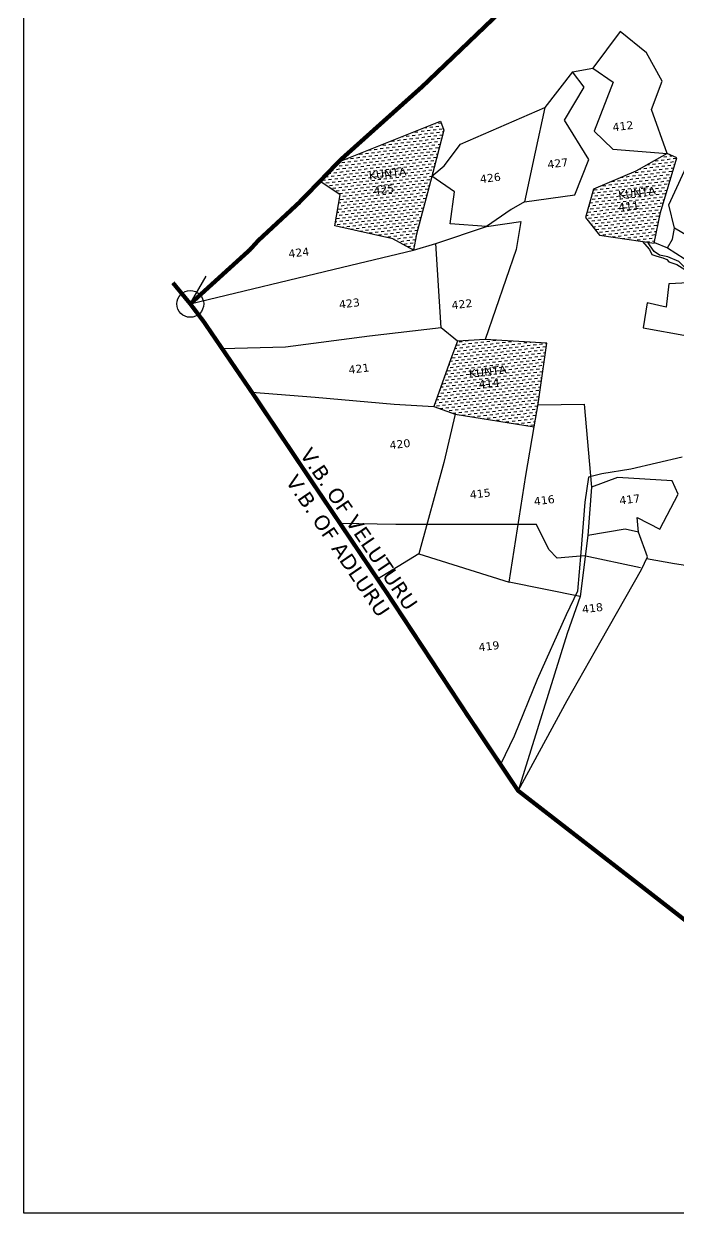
# Model space of a CAD drawing. Header units: inches. Extents: x 390087 to 397577, y 1846635 to 1854057.
# Drawn here: x 390087 to 391635, y 1846635 to 1849448 of the extents above; entities that cross this region are included whole.
import ezdxf

# ---------------------------------------------------------------- set-up
doc = ezdxf.new("R2010")
doc.units = ezdxf.units.IN
doc.header["$MEASUREMENT"] = 0
for name, color, linetype in [('BND', 6, 'Continuous'), ('NALA', 4, 'Continuous'), ('ROAD', 1, 'Continuous'), ('SY.AREA', 7, 'Continuous'), ('TEXT', 7, 'Continuous'), ('WATER', 4, 'Continuous')]:
    doc.layers.add(name, color=color, linetype=linetype)
doc.styles.get("Standard").update_dxf_attribs({"font": 'verdana.ttf'})
pattern_1 = [(7.02084, (390503.155, 1846302.0774), (6.277746, 8.041175), [7.21355, -7.21355])]

msp = doc.modelspace()

# ---------------------------------------------------------------- hatches: boundary and pattern name
at = {"layer": 'WATER'}
h = msp.add_hatch(dxfattribs=at)
h.set_pattern_fill('DASH', color=256, scale=2.271984, angle=7.0208, style=0)
h.set_pattern_definition(pattern_1)
h.paths.add_polyline_path([(391080.3, 1849196.1), (391072.3, 1849217.7), (390831.7, 1849121.8), (390787.5, 1849076), (390834.9, 1849043.7), (390822.7, 1848970.1), (390960, 1848939.6), (391009.1, 1848912.4), (391015.6, 1848950.3), (391052.2, 1849087.1)])
h.paths.add_polyline_path([(391631.3, 1849131), (391608.5, 1849141.3), (391535, 1849099.7), (391434.2, 1849057.2), (391415.9, 1848990.3), (391448.8, 1848947.8), (391578.3, 1848929.6), (391593, 1849001.5)])
h.paths.add_polyline_path([(390900.2, 1849073.2), (390998.8, 1849085.4), (390995.3, 1849114), (390896.7, 1849101.9)], flags=24)
h.paths.add_polyline_path([(390911, 1849038), (390964.4, 1849044.6), (390960.8, 1849073.4), (390907.4, 1849066.8)], flags=24)
h.paths.add_polyline_path([(391490, 1849028.1), (391588.5, 1849040.3), (391585, 1849069), (391486.4, 1849056.8)], flags=24)
h.paths.add_polyline_path([(391490.1, 1848999.3), (391543.4, 1849005.9), (391539.9, 1849034.2), (391486.7, 1849027.6)], flags=24)
h = msp.add_hatch(dxfattribs=at)
h.set_pattern_fill('DASH', color=256, scale=2.271984, angle=7.0208, style=0)
h.set_pattern_definition(pattern_1)
h.paths.add_polyline_path([(391324.2, 1848693), (391178.4, 1848701.5), (391113, 1848697.1), (391097.4, 1848655.4), (391057.1, 1848542.7), (391107.4, 1848525.1), (391294, 1848494.7), (391303.9, 1848549.4)])
h.paths.add_polyline_path([(391161.2, 1848608.8), (391259.7, 1848621), (391256.2, 1848649.7), (391157.6, 1848637.5)], flags=24)
h.paths.add_polyline_path([(391164.8, 1848579.4), (391218.1, 1848586), (391214.6, 1848614.3), (391161.3, 1848607.7)], flags=24)

# ---------------------------------------------------------------- linework, layer by layer
at = {"color": 0}
msp.add_lwpolyline([(390086.8, 1854056.4), (397577.3, 1854056.4), (397577.3, 1846635), (390086.8, 1846635)], close=True, dxfattribs=at)
at = {"color": 5}
msp.add_circle((390480.7, 1848785.6), 31.7, dxfattribs=at)
at = {"layer": 'BND', "lineweight": 30, "const_width": 10}
for points in [[(390480.7, 1848785.6), (390622, 1848913.9), (390641.5, 1848935.4), (390736.9, 1849024), (390786.5, 1849074.9), (390835, 1849125.3), (391030.8, 1849300.8), (391249, 1849509.8), (391441.6, 1849684.9), (391571.2, 1849802.2), (391641.4, 1849864), (391766.6, 1850013.4), (391922.7, 1850159.1), (392064.6, 1850328), (392239.2, 1850536.4), (392339.2, 1850651.7), (392509.4, 1850851.6), (392650.7, 1851018.8), (392808.4, 1851209.3), (392888.3, 1851314.2), (393059.1, 1851520.5), (393139.3, 1851616.8)], [(391764, 1847240.2), (391560.6, 1847398.4), (391256.1, 1847634.3), (391134.8, 1847815.3), (390945.9, 1848101.9), (390786, 1848338.9), (390626, 1848577.2), (390511.9, 1848744.4), (390480.7, 1848785.6), (390439.5, 1848835.6)]]:
    msp.add_lwpolyline(points, dxfattribs=at)
at = {"layer": 'BND'}
msp.add_lwpolyline([(390480.7, 1848785.6), (390518.5, 1848851.1)], dxfattribs=at)
at = {"layer": 'NALA'}
for points in [[(391549.4, 1848933.7), (391567, 1848913.9), (391572.3, 1848902.5), (391584, 1848898.3), (391598.9, 1848894.3), (391608.2, 1848890.5), (391612.7, 1848885.2), (391631.8, 1848879.1), (391657, 1848863.2)], [(391866.4, 1848675), (391845.5, 1848694.1), (391835, 1848705.6), (391819, 1848713.4), (391802.5, 1848719.9), (391785.7, 1848720.4), (391765.1, 1848722.8), (391749.9, 1848721.9), (391738.4, 1848730), (391729.4, 1848748.7), (391726.3, 1848771.5), (391723.5, 1848794.1), (391717.5, 1848819.1), (391709.5, 1848839.1), (391699.8, 1848848.7), (391687.3, 1848854.3), (391664.6, 1848865.8), (391650, 1848872.2), (391636.6, 1848885.9), (391610.3, 1848897), (391590.5, 1848901.1), (391577.8, 1848909.3), (391568.2, 1848923.2), (391563.1, 1848931.8)]]:
    msp.add_lwpolyline(points, dxfattribs=at)
at = {"layer": 'ROAD'}
for points in [[(391644.2, 1848422.9), (391522.6, 1848394.7), (391454.2, 1848384), (391422.5, 1848375.7), (391413.7, 1848316.4), (391404.7, 1848197.3), (391396.3, 1848106.4), (391369.8, 1848050.3), (391301, 1847897.3), (391246.5, 1847763.4), (391214.8, 1847696)], [(391546, 1848161), (391412.1, 1848190), (391348.2, 1848184.4), (391329, 1848205.1), (391299.9, 1848263.7), (391220.3, 1848263.7), (390967.3, 1848263.9), (390835.2, 1848265.9)]]:
    msp.add_lwpolyline(points, dxfattribs=at)
at = {"layer": 'SY.AREA'}
for points in [[(391385, 1849334.6), (391432.6, 1849343.1), (391481.3, 1849310), (391436.2, 1849194.4), (391480.6, 1849151.7), (391608.5, 1849141.3), (391571.4, 1849245.2), (391596.9, 1849312.7), (391559.9, 1849379.3), (391497.8, 1849429.7), (391432.6, 1849343.1)], [(391271.4, 1849026.8), (391390.7, 1849043.5), (391423.6, 1849127.3), (391366.3, 1849220), (391412.1, 1849298.1), (391385, 1849334.6), (391319.3, 1849250)], [(390831.7, 1849121.8), (391072.3, 1849217.7), (391080.3, 1849196.1), (391052.2, 1849087.1), (391015.6, 1848950.3), (391009.1, 1848912.4), (391061.8, 1848928.3), (391181.5, 1848968.6), (391095.8, 1848974.6), (391105.5, 1849050.6), (391052.4, 1849088), (391081.3, 1849112), (391119.5, 1849163.6), (391319.3, 1849250), (391296.6, 1849144.6), (391271.4, 1849026.8), (391239.7, 1849009.2), (391181.5, 1848968.6), (391262.8, 1848980.6), (391251.4, 1848913.9), (391178.4, 1848701.5), (391113, 1848697.1), (391097.4, 1848655.4), (391057.1, 1848542.7), (391107.4, 1848525.1), (391294, 1848494.7), (391303.9, 1848549.4), (391324.2, 1848693), (391178.4, 1848701.5)], [(391608.5, 1849141.3), (391535, 1849099.7), (391434.2, 1849057.2), (391415.9, 1848990.3), (391448.8, 1848947.8), (391578.3, 1848929.6), (391593, 1849001.5), (391631.3, 1849131), (391608.5, 1849141.3)], [(391578.6, 1848931.1), (391609.2, 1848918.1), (391621.4, 1848939), (391626.5, 1848964.4), (391612.6, 1849019.8), (391663.6, 1849131.4), (391741.9, 1849127.5), (391801.3, 1849099.5), (391710.3, 1848915.3), (391626.5, 1848964.4)], [(390480.7, 1848785.6), (390840.9, 1848872.1), (391009.1, 1848912.4), (390960, 1848939.6), (390822.7, 1848970.1), (390834.9, 1849043.7), (390787.5, 1849076)], [(391113, 1848697.1), (391074.5, 1848729.3), (391061.8, 1848928.3)], [(391609.2, 1848918.1), (391688.6, 1848867.5), (391706.8, 1848917.3)], [(391739.2, 1848744.3), (391659, 1848835.3), (391612.7, 1848833.2), (391606.6, 1848777.7), (391561.7, 1848788), (391551.9, 1848728.6), (391656.8, 1848709.7), (391663.5, 1848612.2), (391757, 1848646.7), (391805.9, 1848694.5), (391821.5, 1848750.3), (391867.5, 1848673.3), (391896.9, 1848731), (391926.9, 1848788.9), (391861.1, 1848820.5)], [(391074.5, 1848729.3), (390904.8, 1848708.9), (390705.7, 1848683.6), (390556.2, 1848679.5)], [(390626, 1848577.2), (390776.1, 1848564.7), (390962.9, 1848548.8), (391057.1, 1848542.7)], [(391303.5, 1848547.1), (391412.8, 1848548.8), (391430.1, 1848351.9), (391420.9, 1848238), (391403.1, 1848093.7), (391234.7, 1848127.8)], [(391107.4, 1848525.1), (391080.3, 1848410.8), (391021.5, 1848194.8), (390923.9, 1848134.4)], [(391021.5, 1848194.8), (391234.7, 1848127.8), (391274.3, 1848380), (391294, 1848494.7)], [(391540.7, 1848245.4), (391538.2, 1848280.1), (391591.5, 1848252.9), (391634.7, 1848335.9), (391620.7, 1848367.1), (391491.5, 1848374.9), (391430.1, 1848351.9)], [(391403.1, 1848093.7), (391372.3, 1848006.2), (391256.1, 1847634.3), (391372.6, 1847847.7), (391452.8, 1847989.2), (391547.8, 1848157.5), (391562.1, 1848187.5), (391540.7, 1848245.4), (391509.5, 1848252.8), (391420.9, 1848238)], [(391560.1, 1848183.4), (391626.3, 1848171.3), (391822.3, 1848141.3), (391893.8, 1848123.6), (392029.6, 1848102.9), (392162.2, 1848080.1), (392155.3, 1848178.9), (392234.8, 1848187.2), (392244.3, 1848091.1), (392162.2, 1848080.1), (392158.9, 1848056.2), (392166.9, 1847968), (392291.8, 1847997.7), (392279.7, 1848087.7), (392244.3, 1848091.1)]]:
    msp.add_lwpolyline(points, dxfattribs=at)

# ---------------------------------------------------------------- texts
at = {"layer": 'TEXT'}
for s, p in [('412', (391480.7, 1849193.7)), ('427', (391326.5, 1849105.8)), ('KUNTA', (390904.4, 1849078.9)), ('426', (391167, 1849071.2)), ('425', (390915.2, 1849043.8)), ('KUNTA', (391494.1, 1849033.8)), ('411', (391494.3, 1849004.6)), ('424', (390713.9, 1848894.6)), ('423', (390833.6, 1848774.5)), ('422', (391099.8, 1848772.6)), ('421', (390856.1, 1848620)), ('KUNTA', (391141, 1848611.2)), ('414', (391164, 1848585.6)), ('420', (390953.1, 1848441.6)), ('415', (391143, 1848324.5)), ('417', (391496.8, 1848311)), ('416', (391294.5, 1848308.9)), ('418', (391408.6, 1848053.7)), ('419', (391163.7, 1847963.7))]:
    msp.add_text(s, height=18.93, rotation=7.034, dxfattribs=at).set_placement(p)
at = {"layer": 'TEXT', "color": 6}
for s, p in [('V.B. OF VELUTURU', (390738.6, 1848429.6)), ('V.B. OF ADLURU', (390705, 1848366))]:
    msp.add_text(s, height=35, rotation=304.2283, dxfattribs=at).set_placement(p)

doc.saveas('drawing.dxf')
